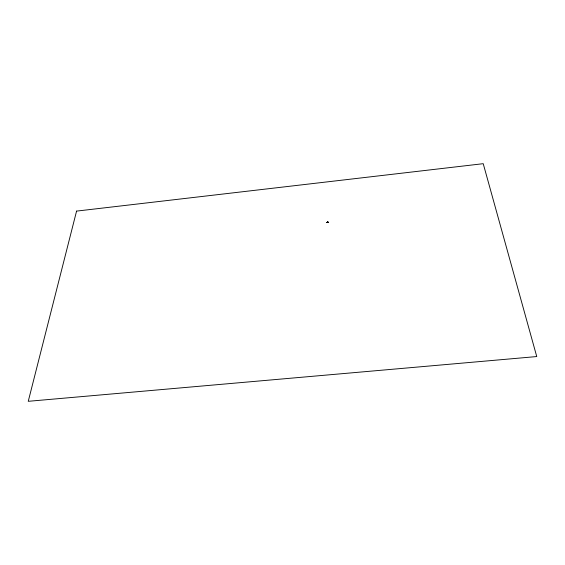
<?xml version="1.0" encoding="UTF-8"?>
<svg xmlns="http://www.w3.org/2000/svg" width="565" height="565" viewBox="0 0 565 565"><rect width="100%" height="100%" fill="white"/><g stroke="black" fill="none" stroke-linecap="round" stroke-linejoin="round"><path stroke-width="0.85" d="M327.248 222.483L326.782 222.483L327.269 222.363M327.227 222.525L326.916 222.518M326.86 222.448L326.86 222.356M327.947 222.433L327.926 222.031M327.905 222.116L327.425 222.243L328.032 222.398M328.103 222.32L327.425 222.243L328.117 222.391L327.905 222.01M327.622 222.398L327.735 222.229M327.862 222.419L327.502 222.193L327.827 222.483M327.933 222.412L327.425 222.243L328.074 222.165M76.572 211.105L28.25 401.312L536.75 356.557L483.223 163.688L76.572 211.105"/></g></svg>
